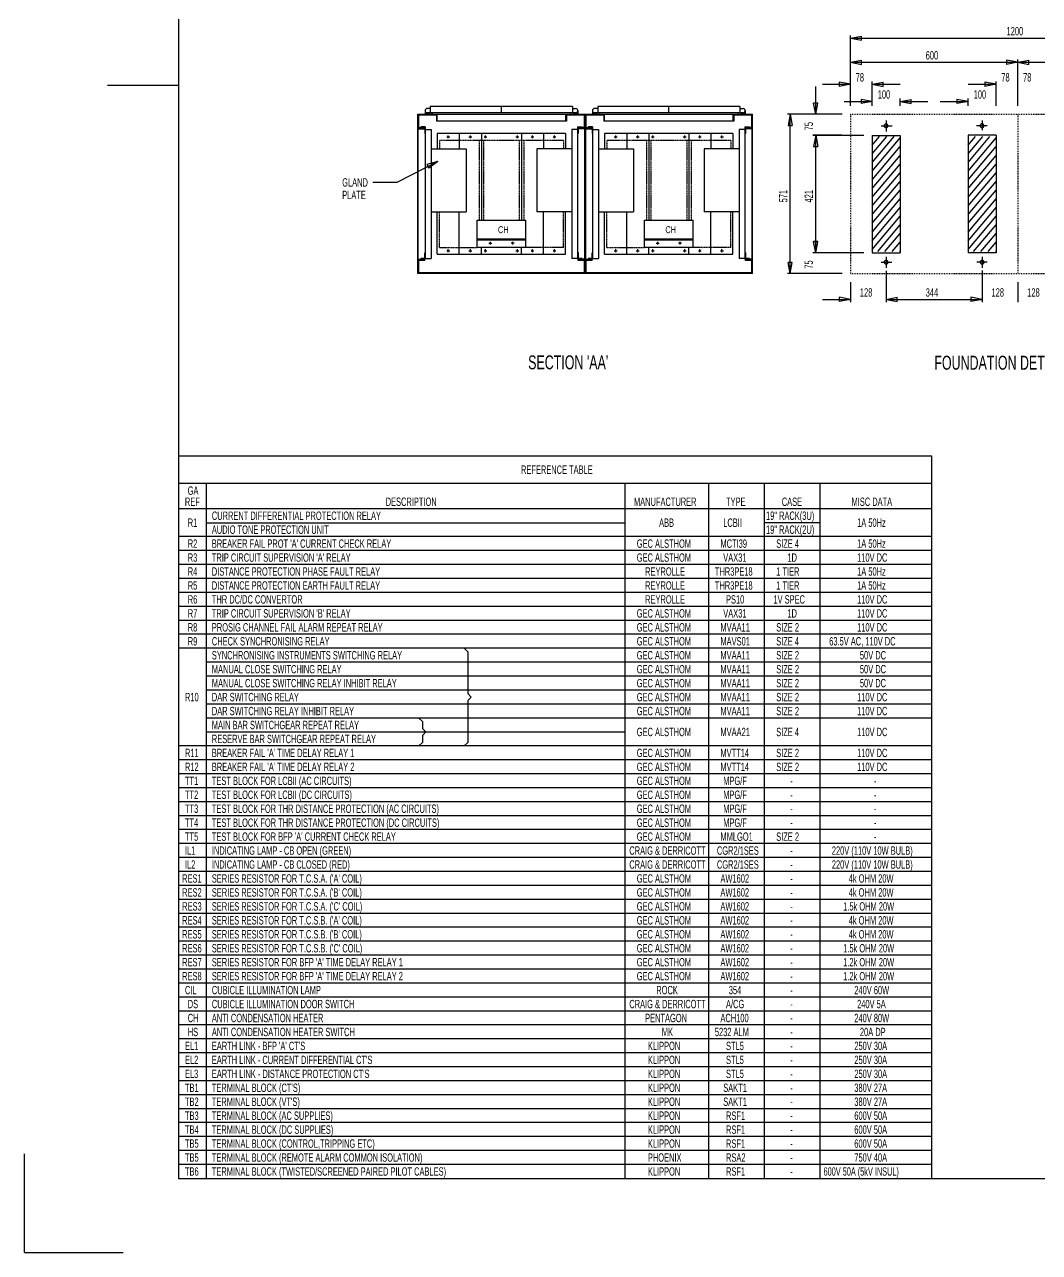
# Model space of a CAD drawing. Extents: x -5933 to 5929, y -4179 to 4187.
# Drawn here: x -5933 to -2294, y -4179 to 221 of the extents above; entities that cross this region are included whole.
import ezdxf

# ---------------------------------------------------------------- set-up
doc = ezdxf.new("R2010")
doc.units = 0
for name, pattern in [('EXAMPLE1', [2, 1, -1]), ('SHORTDASH', [6, 3, -3]), ('SINGLECENTRE', [18, 12.6, -1.8, 1.8, -1.8]), ('SOLID', [0])]:
    doc.linetypes.add(name, pattern=pattern)
doc.layers.add('1', color=7, linetype='SOLID')
doc.layers.add('2', color=7, linetype='SOLID')

# ---------------------------------------------------------------- blocks, each defined once
blk = doc.blocks.new('*X1740')
at = {"layer": '2', "color": 7, "linetype": 'SOLID'}
for points in [[(-2894.020996, -211.613586), (-2867.912842, -180.499084)], [(-2894.020996, -242.728088), (-2841.804688, -180.499084)], [(-2894.020996, -273.842468), (-2815.696533, -180.499084)], [(-2894.020996, -304.95697), (-2794.020996, -185.781677)], [(-2894.020996, -336.071472), (-2794.020996, -216.896057)], [(-2894.020996, -367.185974), (-2794.020996, -248.010559)], [(-2894.020996, -398.300476), (-2794.020996, -279.125061)], [(-2894.020996, -429.414856), (-2794.020996, -310.239563)], [(-2894.020996, -460.529358), (-2794.020996, -341.354065)], [(-2894.020996, -491.64386), (-2794.020996, -372.468445)], [(-2894.020996, -522.758362), (-2794.020996, -403.582947)], [(-2894.020996, -553.872864), (-2794.020996, -434.697449)], [(-2894.020996, -584.987366), (-2794.020996, -465.811951)], [(-2874.21582, -592.499084), (-2794.020996, -496.926453)], [(-2848.10791, -592.499084), (-2794.020996, -528.040833)], [(-2821.999756, -592.499084), (-2794.020996, -559.155334)], [(-2795.891602, -592.499084), (-2794.020996, -590.269836)]]:
    blk.add_lwpolyline(points, dxfattribs=at)
blk = doc.blocks.new('*X1741')
at = {"layer": '2', "color": 7, "linetype": 'SOLID'}
for points in [[(-2550.020996, -211.613586), (-2523.912842, -180.499084)], [(-2550.020996, -242.728088), (-2497.804688, -180.499084)], [(-2550.020996, -273.842468), (-2471.696533, -180.499084)], [(-2550.020996, -304.95697), (-2450.020996, -185.781677)], [(-2550.020996, -336.071472), (-2450.020996, -216.896057)], [(-2550.020996, -367.185974), (-2450.020996, -248.010559)], [(-2550.020996, -398.300476), (-2450.020996, -279.125061)], [(-2550.020996, -429.414856), (-2450.020996, -310.239563)], [(-2550.020996, -460.529358), (-2450.020996, -341.354065)], [(-2550.020996, -491.64386), (-2450.020996, -372.468445)], [(-2550.020996, -522.758362), (-2450.020996, -403.582947)], [(-2550.020996, -553.872864), (-2450.020996, -434.697449)], [(-2550.020996, -584.987366), (-2450.020996, -465.811951)], [(-2530.216064, -592.499084), (-2450.020996, -496.926453)], [(-2504.10791, -592.499084), (-2450.020996, -528.040833)], [(-2477.999756, -592.499084), (-2450.020996, -559.155334)], [(-2451.891602, -592.499084), (-2450.020996, -590.269836)]]:
    blk.add_lwpolyline(points, dxfattribs=at)

msp = doc.modelspace()

# ---------------------------------------------------------------- linework, layer by layer
at = {"layer": '1', "color": 7, "linetype": 'SOLID'}
for points in [[(-5381.261719, 3918.064209), (-5381.261719, -3914.350342)], [(-5381.261719, 1.85704), (-5635.78125, 1.85704)], [(-5381.261719, -3914.350342), (5660.484375, -3914.350342)]]:
    msp.add_lwpolyline(points, dxfattribs=at)
at = {"layer": '2', "color": 7, "linetype": 'SOLID'}
for points in [[(-2972.020996, -70.999084), (-2972.020996, 181.950104)], [(-2972.020996, 171.950104), (-2932.020996, 179.450104)], [(-2932.020996, 164.450104), (-2932.020996, 179.450104)], [(-2972.020996, 171.950104), (-2932.020996, 164.450104)], [(-2972.020996, 171.950104), (-2372.020996, 171.950104)], [(-2372.020996, 171.950104), (-1772.020996, 171.950104)], [(-2972.020996, -70.999084), (-2972.020996, 95.394958)], [(-2972.020996, 85.394958), (-2932.020996, 92.894958)], [(-2932.020996, 77.894958), (-2932.020996, 92.894958)], [(-2412.020996, 92.894958), (-2412.020996, 77.894958)], [(-2372.020996, 85.394958), (-2412.020996, 92.894958)], [(-2372.020996, -70.999084), (-2372.020996, 95.394958)], [(-2372.020996, -70.999084), (-2372.020996, 95.394958)], [(-2372.020996, 85.394958), (-2332.020996, 92.894958)], [(-2332.020996, 77.894958), (-2332.020996, 92.894958)], [(-2972.020996, 85.394958), (-2932.020996, 77.894958)], [(-2972.020996, 85.394958), (-2672.020996, 85.394958)], [(-2672.020996, 85.394958), (-2372.020996, 85.394958)], [(-2372.020996, 85.394958), (-2412.020996, 77.894958)], [(-2372.020996, 85.394958), (-2332.020996, 77.894958)], [(-2372.020996, 85.394958), (-2072.020996, 85.394958)], [(-3072.020996, 6.580658), (-2972.020996, 6.580658)], [(-3012.020996, 14.080658), (-3012.020996, -0.919342)], [(-2972.020996, 6.580658), (-3012.020996, 14.080658)], [(-2972.020996, 6.580658), (-3012.020996, -0.919342)], [(-2894.020996, -70.999084), (-2894.020996, 16.580658)], [(-2894.020996, 6.580658), (-2854.020996, 14.080658)], [(-2894.020996, 6.580658), (-2854.020996, -0.919342)], [(-2894.020996, 6.580658), (-2794.020996, 6.580658)], [(-2854.020996, -0.919342), (-2854.020996, 14.080658)], [(-2550.020996, 6.580658), (-2450.020996, 6.580658)], [(-2490.020996, 14.080658), (-2490.020996, -0.919342)], [(-2450.020996, 6.580658), (-2490.020996, 14.080658)], [(-2450.020996, 6.580658), (-2490.020996, -0.919342)], [(-2450.020996, -70.999084), (-2450.020996, 16.580658)], [(-2372.020996, -70.999084), (-2372.020996, 16.580658)], [(-2372.020996, -70.999084), (-2372.020996, 16.580658)], [(-3096.515869, -100.999092), (-3096.515869, -0.999092)], [(-4497.023438, -87.709618), (-4497.023438, -100.709618)], [(-4478.023438, -79.709618), (-4489.023438, -79.709618)], [(-3968.023193, -72.709595), (-4478.023438, -72.709595)], [(-4478.023438, -72.709595), (-4478.023438, -95.709595)], [(-4223.023438, -95.709595), (-4223.023438, -72.709595)], [(-3968.023193, -72.709595), (-3968.023193, -95.709595)], [(-3968.023193, -79.709595), (-3957.023193, -79.709595)], [(-3949.023193, -87.709595), (-3949.023193, -100.709595)], [(-3897.022949, -87.709618), (-3897.022949, -100.709618)], [(-3878.022949, -79.709618), (-3889.022949, -79.709618)], [(-3368.022949, -72.709595), (-3878.023193, -72.709595)], [(-3878.023193, -72.709595), (-3878.023193, -95.709595)], [(-3623.022949, -95.709595), (-3623.022949, -72.709595)], [(-3368.022949, -72.709595), (-3368.022949, -95.709595)], [(-3368.022949, -79.709595), (-3357.022949, -79.709595)], [(-3349.022949, -87.709595), (-3349.022949, -100.709595)], [(-3089.015869, -60.999092), (-3104.015869, -60.999092)], [(-3096.515869, -100.999092), (-3104.015869, -60.999092)], [(-3096.515869, -100.999092), (-3089.015869, -60.999092)], [(-2994.020996, -54.811401), (-2894.020996, -54.811401)], [(-2934.020996, -47.311401), (-2934.020996, -62.311401)], [(-2894.020996, -54.811401), (-2934.020996, -47.311401)], [(-2894.020996, -54.811401), (-2934.020996, -62.311401)], [(-2794.020996, -70.999084), (-2794.020996, -44.811401)], [(-2794.020996, -54.811401), (-2754.020996, -47.311401)], [(-2794.020996, -54.811401), (-2754.020996, -62.311401)], [(-2794.020996, -54.811401), (-2694.020996, -54.811401)], [(-2754.020996, -62.311401), (-2754.020996, -47.311401)], [(-2650.020996, -54.811401), (-2550.020996, -54.811401)], [(-2590.020996, -47.311401), (-2590.020996, -62.311401)], [(-2550.020996, -54.811401), (-2590.020996, -47.311401)], [(-2550.020996, -54.811401), (-2590.020996, -62.311401)], [(-2550.020996, -70.999084), (-2550.020996, -44.811401)], [(-2450.020996, -70.999084), (-2450.020996, -44.811401)], [(-4523.023438, -671.709595), (-4523.023438, -100.709595)], [(-4523.023438, -100.709595), (-3923.023193, -100.709595)], [(-4456.023438, -103.709595), (-4520.023438, -103.709595)], [(-4520.023438, -103.709595), (-4520.023438, -147.709595)], [(-4497.023438, -98.709618), (-4481.023438, -98.709618)], [(-3957.023193, -95.709595), (-4489.023438, -95.709595)], [(-4481.023438, -95.709618), (-4481.023438, -100.709618)], [(-4472.023438, -95.709595), (-4472.023438, -100.709595)], [(-4456.023438, -103.709595), (-4456.023438, -125.709595)], [(-3990.023193, -125.709595), (-4456.023438, -125.709595)], [(-4453.023438, -125.709595), (-4453.023438, -100.709595)], [(-3993.023193, -100.709595), (-3993.023193, -125.709595)], [(-3926.023193, -103.709595), (-3990.023193, -103.709595)], [(-3990.023193, -103.709595), (-3990.023193, -125.709595)], [(-3974.023193, -100.709595), (-3974.023193, -95.709595)], [(-3965.023193, -95.709595), (-3965.023193, -100.709595)], [(-3949.023193, -98.709595), (-3965.023193, -98.709595)], [(-3926.023193, -103.709595), (-3926.023193, -147.709595)], [(-3923.023193, -671.709595), (-3923.023193, -100.709595)], [(-3923.023193, -100.709595), (-3323.022949, -100.709595)], [(-3856.023193, -103.709595), (-3920.023193, -103.709595)], [(-3920.023193, -103.709595), (-3920.023193, -147.709595)], [(-3897.022949, -98.709618), (-3881.022949, -98.709618)], [(-3357.022949, -95.709595), (-3889.022949, -95.709595)], [(-3881.022949, -95.709618), (-3881.022949, -100.709618)], [(-3872.023193, -95.709595), (-3872.023193, -100.709595)], [(-3856.023193, -103.709595), (-3856.023193, -125.709595)], [(-3390.022949, -125.709595), (-3856.023193, -125.709595)], [(-3853.023193, -125.709595), (-3853.023193, -100.709595)], [(-3393.022949, -100.709595), (-3393.022949, -125.709595)], [(-3326.022949, -103.709595), (-3390.022949, -103.709595)], [(-3390.022949, -103.709595), (-3390.022949, -125.709595)], [(-3374.022949, -100.709595), (-3374.022949, -95.709595)], [(-3365.022949, -95.709595), (-3365.022949, -100.709595)], [(-3349.022949, -98.709595), (-3365.022949, -98.709595)], [(-3326.022949, -103.709595), (-3326.022949, -147.709595)], [(-3323.022949, -671.709595), (-3323.022949, -100.709595)], [(-3002.020996, -100.999084), (-3198.112061, -100.999084)], [(-3188.112061, -100.999084), (-3195.612061, -140.999084)], [(-3188.112061, -100.999084), (-3180.612061, -140.999084)], [(-3188.112061, -386.499084), (-3188.112061, -100.999084)], [(-3002.020996, -100.999084), (-3106.515869, -100.999092)], [(-2844.020996, -122.977966), (-2844.020996, -162.670227)], [(-2500.020996, -122.977966), (-2499.677246, -157.900879)], [(-4498.023438, -150.709595), (-4523.023438, -150.709595)], [(-4521.023438, -619.709595), (-4521.023438, -152.709595)], [(-4521.023438, -152.709595), (-4498.023438, -152.709595)], [(-4520.023438, -147.709595), (-4498.023438, -147.709595)], [(-4496.023438, -145.709595), (-4512.023438, -145.709595)], [(-4512.023438, -145.709595), (-4512.023438, -147.709595)], [(-4498.023438, -147.709595), (-4498.023438, -169.709595)], [(-4498.023438, -169.709595), (-4496.023438, -169.709595)], [(-4496.023438, -145.709595), (-4496.023438, -619.709595)], [(-4496.023438, -154.978516), (-4475.023438, -154.978516)], [(-4475.023438, -154.978516), (-4475.023438, -617.709595)], [(-4453.023438, -169.709595), (-4453.023438, -224.978516)], [(-3993.023193, -169.709595), (-4453.023438, -169.709595)], [(-4374.023438, -169.709595), (-4374.023438, -224.978516)], [(-4295.023438, -169.709595), (-4295.023438, -480.709595)], [(-4151.023438, -169.709595), (-4151.023438, -480.709595)], [(-4072.023193, -169.709595), (-4072.023193, -224.978516)], [(-3993.023193, -169.709595), (-3993.023193, -224.978516)], [(-3971.023193, -154.978516), (-3971.023193, -617.709595)], [(-3950.023193, -154.978516), (-3971.023193, -154.978516)], [(-3950.023193, -145.709595), (-3950.023193, -619.709595)], [(-3950.023193, -145.709595), (-3934.023193, -145.709595)], [(-3948.023193, -169.709595), (-3950.023193, -169.709595)], [(-3948.023193, -147.709595), (-3948.023193, -169.709595)], [(-3926.023193, -147.709595), (-3948.023193, -147.709595)], [(-3948.023193, -150.709595), (-3923.023193, -150.709595)], [(-3925.023193, -152.709595), (-3948.023193, -152.709595)], [(-3934.023193, -145.709595), (-3934.023193, -147.709595)], [(-3925.023193, -152.709595), (-3925.023193, -619.709595)], [(-3898.023193, -150.709595), (-3923.023193, -150.709595)], [(-3921.023193, -619.709595), (-3921.023193, -152.709595)], [(-3921.023193, -152.709595), (-3898.023193, -152.709595)], [(-3920.023193, -147.709595), (-3898.023193, -147.709595)], [(-3896.023193, -145.709595), (-3912.023193, -145.709595)], [(-3912.023193, -145.709595), (-3912.023193, -147.709595)], [(-3898.023193, -147.709595), (-3898.023193, -169.709595)], [(-3898.023193, -169.709595), (-3896.023193, -169.709595)], [(-3896.023193, -145.709595), (-3896.023193, -619.709595)], [(-3896.023193, -154.978516), (-3875.023193, -154.978516)], [(-3875.023193, -154.978516), (-3875.023193, -617.709595)], [(-3853.023193, -169.709595), (-3853.023193, -224.978516)], [(-3393.022949, -169.709595), (-3853.023193, -169.709595)], [(-3774.022949, -169.709595), (-3774.022949, -224.978516)], [(-3695.022949, -169.709595), (-3695.022949, -480.709595)], [(-3551.022949, -169.709595), (-3551.022949, -480.709595)], [(-3472.022949, -169.709595), (-3472.022949, -224.978516)], [(-3393.022949, -169.709595), (-3393.022949, -224.978516)], [(-3371.022949, -154.978516), (-3371.022949, -617.709595)], [(-3350.022949, -154.978516), (-3371.022949, -154.978516)], [(-3350.022949, -145.709595), (-3350.022949, -619.709595)], [(-3350.022949, -145.709595), (-3334.022949, -145.709595)], [(-3348.022949, -169.709595), (-3350.022949, -169.709595)], [(-3348.022949, -147.709595), (-3348.022949, -169.709595)], [(-3326.022949, -147.709595), (-3348.022949, -147.709595)], [(-3348.022949, -150.709595), (-3323.022949, -150.709595)], [(-3325.022949, -152.709595), (-3348.022949, -152.709595)], [(-3334.022949, -145.709595), (-3334.022949, -147.709595)], [(-3325.022949, -152.709595), (-3325.022949, -619.709595)], [(-3195.612061, -140.999084), (-3180.612061, -140.999084)], [(-3002.529785, -175.729736), (-3106.515869, -175.729736)], [(-3096.515869, -175.729736), (-3104.015869, -215.729736)], [(-3096.515869, -175.729736), (-3089.015869, -215.729736)], [(-3096.515869, -275.729736), (-3096.515869, -175.729736)], [(-2862.289551, -141.999084), (-2822.188232, -141.999084)], [(-2549.677246, -175.729736), (-2549.637939, -596.766602)], [(-2449.677246, -175.729736), (-2549.677246, -175.729736)], [(-2481.327393, -141.999084), (-2519.757812, -141.999084)], [(-2449.677246, -175.729736), (-2449.637939, -596.766602)], [(-4418.523438, -181.709595), (-4408.523438, -181.709595)], [(-4413.523438, -186.709595), (-4413.523438, -176.709595)], [(-4339.523438, -181.709595), (-4329.523438, -181.709595)], [(-4334.523438, -186.709595), (-4334.523438, -176.709595)], [(-4285.023438, -181.709595), (-4275.023438, -181.709595)], [(-4280.023438, -186.709595), (-4280.023438, -176.709595)], [(-4171.023438, -181.709595), (-4161.023438, -181.709595)], [(-4166.023438, -186.709595), (-4166.023438, -176.709595)], [(-4116.523438, -181.709595), (-4106.523438, -181.709595)], [(-4111.523438, -186.709595), (-4111.523438, -176.709595)], [(-4037.523193, -181.709595), (-4027.523193, -181.709595)], [(-4032.523193, -186.709595), (-4032.523193, -176.709595)], [(-3818.523193, -181.709595), (-3808.523193, -181.709595)], [(-3813.523193, -186.709595), (-3813.523193, -176.709595)], [(-3739.522949, -181.709595), (-3729.522949, -181.709595)], [(-3734.522949, -186.709595), (-3734.522949, -176.709595)], [(-3685.022949, -181.709595), (-3675.022949, -181.709595)], [(-3680.022949, -186.709595), (-3680.022949, -176.709595)], [(-3571.022949, -181.709595), (-3561.022949, -181.709595)], [(-3566.022949, -186.709595), (-3566.022949, -176.709595)], [(-3516.522949, -181.709595), (-3506.522949, -181.709595)], [(-3511.522949, -186.709595), (-3511.522949, -176.709595)], [(-3437.522949, -181.709595), (-3427.522949, -181.709595)], [(-3432.522949, -186.709595), (-3432.522949, -176.709595)], [(-2924.020996, -176.499084), (-3106.514893, -176.4991)], [(-3104.015869, -215.729736), (-3089.015869, -215.729736)], [(-3096.514893, -176.4991), (-3104.014893, -216.4991)], [(-3104.014893, -216.4991), (-3089.014893, -216.4991)], [(-3096.514893, -176.4991), (-3089.014893, -216.4991)], [(-3096.514893, -386.999084), (-3096.514893, -176.4991)], [(-2894.020996, -176.499084), (-2894.020996, -597.499084)], [(-2894.020996, -176.499084), (-2794.020996, -176.499084)], [(-2794.020996, -176.499084), (-2794.020996, -597.499084)], [(-4475.023438, -224.978516), (-4350.023438, -224.978516)], [(-4350.023438, -224.978516), (-4350.023438, -449.978516)], [(-4096.023438, -224.978516), (-4096.023438, -449.978516)], [(-3971.023438, -224.978516), (-4096.023438, -224.978516)], [(-3875.023193, -224.978516), (-3750.023193, -224.978516)], [(-3750.023193, -224.978516), (-3750.023193, -449.978516)], [(-3371.023193, -224.978516), (-3496.023193, -224.978516)], [(-3496.023193, -224.978516), (-3496.023193, -449.978516)], [(-4450.975586, -269.475525), (-4597.869141, -345.020813)], [(-4450.975586, -269.475525), (-4489.977206, -281.099794)], [(-4489.977206, -281.099794), (-4483.116983, -294.439109)], [(-4450.975586, -269.475525), (-4483.116983, -294.439109)], [(-4597.869141, -345.020813), (-4683.906738, -345.020782)], [(-3188.112061, -671.999084), (-3188.112061, -386.499084)], [(-3096.514893, -597.499084), (-3096.514893, -386.999084)], [(-4475.023438, -449.978516), (-4350.023438, -449.978516)], [(-4453.023438, -602.709595), (-4453.023438, -449.978516)], [(-4374.023438, -602.709595), (-4374.023438, -449.978516)], [(-4310.023438, -577.709595), (-4310.023438, -480.709595)], [(-4310.023438, -480.709595), (-4136.023438, -480.709595)], [(-4136.023438, -577.709595), (-4136.023438, -480.709595)], [(-3971.023438, -449.978516), (-4096.023438, -449.978516)], [(-4072.023193, -602.709595), (-4072.023193, -449.978516)], [(-3993.023193, -602.709595), (-3993.023193, -449.978516)], [(-3875.023193, -449.978516), (-3750.023193, -449.978516)], [(-3853.023193, -602.709595), (-3853.023193, -449.978516)], [(-3774.022949, -602.709595), (-3774.022949, -449.978516)], [(-3710.022949, -577.709595), (-3710.022949, -480.709595)], [(-3710.022949, -480.709595), (-3536.022949, -480.709595)], [(-3536.022949, -577.709595), (-3536.022949, -480.709595)], [(-3371.023193, -449.978516), (-3496.023193, -449.978516)], [(-3472.022949, -602.709595), (-3472.022949, -449.978516)], [(-3393.022949, -602.709595), (-3393.022949, -449.978516)], [(-3096.514893, -596.766663), (-3096.514893, -496.766663)], [(-4310.023438, -547.709595), (-4136.023438, -547.709595)], [(-4310.023438, -550.709595), (-4136.023438, -550.709595)], [(-4268.023438, -562.709595), (-4258.023438, -562.709595)], [(-4263.023438, -557.709595), (-4263.023438, -567.709595)], [(-4178.023438, -562.709595), (-4188.023438, -562.709595)], [(-4183.023438, -557.709595), (-4183.023438, -567.709595)], [(-3710.022949, -547.709595), (-3536.022949, -547.709595)], [(-3710.022949, -550.709595), (-3536.022949, -550.709595)], [(-3668.022949, -562.709595), (-3658.022949, -562.709595)], [(-3663.022949, -557.709595), (-3663.022949, -567.709595)], [(-3578.022949, -562.709595), (-3588.022949, -562.709595)], [(-3583.022949, -557.709595), (-3583.022949, -567.709595)], [(-3089.014893, -556.766663), (-3104.014893, -556.766663)], [(-3096.514893, -596.766663), (-3104.014893, -556.766663)], [(-3089.014893, -557.499084), (-3104.014893, -557.499084)], [(-3096.514893, -597.499084), (-3104.014893, -557.499084)], [(-3096.514893, -596.766663), (-3089.014893, -556.766663)], [(-3096.514893, -597.499084), (-3089.014893, -557.499084)], [(-4498.023438, -597.709595), (-4496.023438, -597.709595)], [(-4498.023438, -617.709595), (-4498.023438, -597.709595)], [(-4453.023438, -602.709595), (-3993.023193, -602.709595)], [(-4418.523438, -589.709595), (-4408.523438, -589.709595)], [(-4413.523438, -594.709595), (-4413.523438, -584.709595)], [(-4339.523438, -589.709595), (-4329.523438, -589.709595)], [(-4334.523438, -594.709595), (-4334.523438, -584.709595)], [(-4136.023438, -577.709595), (-4310.023438, -577.709595)], [(-4295.023438, -602.709595), (-4295.023438, -577.709595)], [(-4285.023438, -589.709595), (-4275.023438, -589.709595)], [(-4280.023438, -594.709595), (-4280.023438, -584.709595)], [(-4171.023438, -589.709595), (-4161.023438, -589.709595)], [(-4166.023438, -594.709595), (-4166.023438, -584.709595)], [(-4151.023438, -602.709595), (-4151.023438, -577.709595)], [(-4116.523438, -589.709595), (-4106.523438, -589.709595)], [(-4111.523438, -594.709595), (-4111.523438, -584.709595)], [(-4037.523193, -589.709595), (-4027.523193, -589.709595)], [(-4032.523193, -594.709595), (-4032.523193, -584.709595)], [(-3950.023193, -595.709595), (-3948.023193, -595.709595)], [(-3948.023193, -595.709595), (-3948.023193, -617.709595)], [(-3898.023193, -597.709595), (-3896.023193, -597.709595)], [(-3898.023193, -617.709595), (-3898.023193, -597.709595)], [(-3853.023193, -602.709595), (-3393.022949, -602.709595)], [(-3818.523193, -589.709595), (-3808.523193, -589.709595)], [(-3813.523193, -594.709595), (-3813.523193, -584.709595)], [(-3739.522949, -589.709595), (-3729.522949, -589.709595)], [(-3734.522949, -594.709595), (-3734.522949, -584.709595)], [(-3536.022949, -577.709595), (-3710.022949, -577.709595)], [(-3695.022949, -602.709595), (-3695.022949, -577.709595)], [(-3685.022949, -589.709595), (-3675.022949, -589.709595)], [(-3680.022949, -594.709595), (-3680.022949, -584.709595)], [(-3571.022949, -589.709595), (-3561.022949, -589.709595)], [(-3566.022949, -594.709595), (-3566.022949, -584.709595)], [(-3551.022949, -602.709595), (-3551.022949, -577.709595)], [(-3516.522949, -589.709595), (-3506.522949, -589.709595)], [(-3511.522949, -594.709595), (-3511.522949, -584.709595)], [(-3437.522949, -589.709595), (-3427.522949, -589.709595)], [(-3432.522949, -594.709595), (-3432.522949, -584.709595)], [(-3350.022949, -595.709595), (-3348.022949, -595.709595)], [(-3348.022949, -595.709595), (-3348.022949, -617.709595)], [(-3002.529785, -596.766602), (-3106.514893, -596.766663)], [(-2924.020996, -597.499084), (-3106.514893, -597.499084)], [(-2894.020996, -597.499084), (-2794.020996, -597.499084)], [(-2844.020996, -611.977966), (-2844.020996, -651.670227)], [(-2449.637939, -596.766602), (-2549.637939, -596.766602)], [(-2500.020996, -611.977966), (-2500.020996, -651.670227)], [(-4523.023438, -621.709595), (-4498.023438, -621.709595)], [(-4521.023438, -619.709595), (-4496.023438, -619.709595)], [(-4498.023438, -624.709595), (-4520.023438, -624.709595)], [(-4520.023438, -624.709595), (-4520.023438, -668.709595)], [(-4498.023438, -617.709595), (-4512.023438, -617.709595)], [(-4512.023438, -617.709595), (-4512.023438, -619.709595)], [(-4498.023438, -624.709595), (-4498.023438, -619.709595)], [(-4496.023438, -617.709595), (-4475.023438, -617.709595)], [(-3950.023193, -617.709595), (-3971.023193, -617.709595)], [(-3925.023193, -619.709595), (-3950.023193, -619.709595)], [(-3934.023193, -617.709595), (-3948.023193, -617.709595)], [(-3948.023193, -624.709595), (-3948.023193, -619.709595)], [(-3923.023193, -621.709595), (-3948.023193, -621.709595)], [(-3926.023193, -624.709595), (-3948.023193, -624.709595)], [(-3934.023193, -617.709595), (-3934.023193, -619.709595)], [(-3926.023193, -624.709595), (-3926.023193, -668.709595)], [(-3923.023193, -621.709595), (-3898.023193, -621.709595)], [(-3921.023193, -619.709595), (-3896.023193, -619.709595)], [(-3898.023193, -624.709595), (-3920.023193, -624.709595)], [(-3920.023193, -624.709595), (-3920.023193, -668.709595)], [(-3898.023193, -617.709595), (-3912.023193, -617.709595)], [(-3912.023193, -617.709595), (-3912.023193, -619.709595)], [(-3898.023193, -624.709595), (-3898.023193, -619.709595)], [(-3896.023193, -617.709595), (-3875.023193, -617.709595)], [(-3350.022949, -617.709595), (-3371.022949, -617.709595)], [(-3325.022949, -619.709595), (-3350.022949, -619.709595)], [(-3334.022949, -617.709595), (-3348.022949, -617.709595)], [(-3348.022949, -624.709595), (-3348.022949, -619.709595)], [(-3323.022949, -621.709595), (-3348.022949, -621.709595)], [(-3326.022949, -624.709595), (-3348.022949, -624.709595)], [(-3334.022949, -617.709595), (-3334.022949, -619.709595)], [(-3326.022949, -624.709595), (-3326.022949, -668.709595)], [(-3180.612061, -631.999084), (-3195.612061, -631.999084)], [(-3188.112061, -671.999084), (-3195.612061, -631.999084)], [(-3188.112061, -671.999084), (-3180.612061, -631.999084)], [(-2862.258545, -630.999084), (-2823.389893, -630.999084)], [(-2481.477295, -630.999084), (-2518.369629, -630.999084)], [(-3923.023193, -671.709595), (-4523.023438, -671.709595)], [(-3926.023193, -668.709595), (-4520.023438, -668.709595)], [(-3323.022949, -671.709595), (-3923.023193, -671.709595)], [(-3326.022949, -668.709595), (-3920.023193, -668.709595)], [(-3002.020996, -671.999084), (-3198.112061, -671.999084)], [(-3002.020996, -671.999084), (-3106.514893, -671.999146)], [(-2972.020996, -701.999084), (-2972.020996, -774.269958)], [(-2844.020996, -661.824036), (-2844.020996, -774.269958)], [(-2499.92334, -660.999084), (-2499.92334, -774.269958)], [(-2372.020996, -701.999084), (-2372.020752, -774.269653)], [(-3072.020996, -764.269958), (-2972.020996, -764.269958)], [(-3012.020996, -756.769958), (-3012.020996, -771.769958)], [(-2972.020996, -764.269958), (-3012.020996, -756.769958)], [(-2972.020996, -764.269958), (-3012.020996, -771.769958)], [(-2844.020996, -764.269958), (-2804.020996, -756.769958)], [(-2844.020996, -764.269958), (-2804.020996, -771.769958)], [(-2844.020996, -764.269958), (-2671.972168, -764.269958)], [(-2804.020996, -771.769958), (-2804.020996, -756.769958)], [(-2671.972168, -764.269958), (-2499.92334, -764.269958)], [(-2539.92334, -756.769958), (-2539.92334, -771.769958)], [(-2499.92334, -764.269958), (-2539.92334, -756.769958)], [(-2499.92334, -764.269958), (-2539.92334, -771.769958)], [(-5381.261719, -1074.350342), (-5381.261719, -3914.350342)], [(-5381.261719, -1324.350342), (-2681.261719, -1324.350342)], [(-2681.261719, -1324.350342), (-2681.261719, -3914.350342)], [(-2681.261719, -1424.350342), (-5381.261719, -1424.350342)], [(-5281.261719, -1424.350342), (-5281.261719, -3914.350342)], [(-3781.261719, -1424.350342), (-3781.261719, -3914.350342)], [(-3481.261719, -1424.350342), (-3481.261719, -3914.350342)], [(-3281.261719, -1424.350342), (-3281.261719, -3914.350342)], [(-3081.261719, -1424.350342), (-3081.261719, -3914.350342)], [(-2681.261719, -1514.350342), (-5381.261719, -1514.350342)], [(-5281.261719, -1564.350342), (-3781.261719, -1564.350342)], [(-3081.261719, -1564.350342), (-3281.261719, -1564.350342)], [(-2681.261719, -1614.350342), (-5381.261719, -1614.350342)], [(-2681.261719, -1664.350342), (-5381.261719, -1664.350342)], [(-2681.261719, -1714.350342), (-5381.261719, -1714.350342)], [(-2681.261719, -1764.350342), (-5381.261719, -1764.350342)], [(-2681.261719, -1814.350342), (-5381.261719, -1814.350342)], [(-2681.261719, -1864.350342), (-5381.261719, -1864.350342)], [(-2681.261719, -1914.350342), (-5381.261719, -1914.350342)], [(-2681.261719, -1914.350342), (-5381.261719, -1914.350342)], [(-2681.261719, -1964.350342), (-5381.261719, -1964.350342)], [(-2681.261719, -2014.350342), (-5381.261719, -2014.350342)], [(-4356.261719, -2014.350342), (-4343.761719, -2026.850342)], [(-2681.261719, -2064.350342), (-5281.261719, -2064.350342)], [(-4343.761719, -2026.850342), (-4343.761719, -2176.850342)], [(-2681.261719, -2114.350342), (-5281.261719, -2114.350342)], [(-2681.261719, -2164.350342), (-5281.261719, -2164.350342)], [(-4343.761719, -2176.850342), (-4331.261719, -2189.350342)], [(-4331.261719, -2189.350342), (-4343.761719, -2201.850342)], [(-2681.261719, -2214.350342), (-5281.261719, -2214.350342)], [(-4343.761719, -2201.850342), (-4343.761719, -2351.850342)], [(-2681.261719, -2264.350342), (-5281.261719, -2264.350342)], [(-4518.761719, -2264.350342), (-4506.261719, -2276.850342)], [(-4506.261719, -2276.850342), (-4506.261719, -2301.850342)], [(-5281.261719, -2314.350342), (-3781.261719, -2314.350342)], [(-4506.261719, -2301.850342), (-4493.761719, -2314.350342)], [(-4493.761719, -2314.350342), (-4506.261719, -2326.850342)], [(-4506.261719, -2326.850342), (-4506.261719, -2351.850342)], [(-2681.261719, -2364.350342), (-5381.261719, -2364.350342)], [(-4506.261719, -2351.850342), (-4518.761719, -2364.350342)], [(-4343.761719, -2351.850342), (-4356.261719, -2364.350342)], [(-2681.261719, -2414.350342), (-5381.261719, -2414.350342)], [(-2681.261719, -2464.350342), (-5381.261719, -2464.350342)], [(-2681.261719, -2514.350342), (-5381.261719, -2514.350342)], [(-2681.261719, -2564.350342), (-5381.261719, -2564.350342)], [(-2681.261719, -2614.350342), (-5381.261719, -2614.350342)], [(-2681.261719, -2664.350342), (-5381.261719, -2664.350342)], [(-2681.261719, -2714.350342), (-5381.261719, -2714.350342)], [(-2681.261719, -2714.350342), (-5381.261719, -2714.350342)], [(-2681.261719, -2764.350342), (-5381.261719, -2764.350342)], [(-2681.261719, -2814.350342), (-5381.261719, -2814.350342)], [(-2681.261719, -2864.350342), (-5381.261719, -2864.350342)], [(-2681.261719, -2914.350342), (-5381.261719, -2914.350342)], [(-2681.261719, -2964.350342), (-5381.261719, -2964.350342)], [(-2681.261719, -3014.350342), (-5381.261719, -3014.350342)], [(-2681.261719, -3064.350342), (-5381.261719, -3064.350342)], [(-2681.261719, -3114.350342), (-5381.261719, -3114.350342)], [(-2681.261719, -3164.350342), (-5381.261719, -3164.350342)], [(-2681.261719, -3214.350342), (-5381.261719, -3214.350342)], [(-2681.261719, -3264.350342), (-5381.261719, -3264.350342)], [(-2681.261719, -3264.350342), (-5381.261719, -3264.350342)], [(-2681.261719, -3314.350342), (-5381.261719, -3314.350342)], [(-2681.261719, -3314.350342), (-5381.261719, -3314.350342)], [(-2681.261719, -3364.350342), (-5381.261719, -3364.350342)], [(-2681.261719, -3414.350342), (-5381.261719, -3414.350342)], [(-2681.261719, -3464.350342), (-5381.261719, -3464.350342)], [(-2681.261719, -3514.350342), (-5381.261719, -3514.350342)], [(-2681.261719, -3564.350342), (-5381.261719, -3564.350342)], [(-2681.261719, -3614.350342), (-5381.261719, -3614.350342)], [(-2681.261719, -3664.350342), (-5381.261719, -3664.350342)], [(-2681.261719, -3714.350342), (-5381.261719, -3714.350342)], [(-2681.261719, -3764.350342), (-5381.261719, -3764.350342)], [(-5932.72168, -4179.475098), (-5932.72168, -3825.975342)], [(-2681.261719, -3814.350342), (-5381.261719, -3814.350342)], [(-2681.261719, -3864.350342), (-5381.261719, -3864.350342)], [(-5932.72168, -4179.475098), (-5579.221191, -4179.475098)]]:
    msp.add_lwpolyline(points, dxfattribs=at)
for points in [[(-4489.023438, -79.709618, 1), (-4489.023437, -95.709618, 1)], [(-3957.023193, -95.709595, 1), (-3957.023194, -79.709595, 1)], [(-3889.02295, -79.709618, 1), (-3889.022949, -95.709618, 1)], [(-3357.022949, -95.709595, 1), (-3357.02295, -79.709595, 1)], [(-2837.020996, -141.999084, 1), (-2851.020996, -141.999083, 1), (-2837.020996, -141.999084, 1)], [(-2493.020996, -141.999084, 1), (-2507.020996, -141.999083, 1), (-2493.020996, -141.999084, 1)], [(-2837.020996, -630.999084, 1), (-2851.020996, -630.999083, 1), (-2837.020996, -630.999084, 1)], [(-2493.020996, -630.999084, 1), (-2507.020996, -630.999083, 1), (-2493.020996, -630.999084, 1)]]:
    msp.add_lwpolyline(points, format="xyb", dxfattribs=at)
at = {"layer": '2', "color": 7, "linetype": 'SHORTDASH'}
for points in [[(-2972.020996, -100.999084), (-2372.020996, -100.999084)], [(-2972.020996, -100.999084), (-2972.020996, -671.999084)], [(-2372.020996, -100.999084), (-2372.020996, -671.999084)], [(-2372.020996, -100.999084), (-1772.020996, -100.999084)], [(-2972.020996, -671.999084), (-2372.020996, -671.999084)], [(-2372.020996, -671.999084), (-1772.020996, -671.999084)]]:
    msp.add_lwpolyline(points, dxfattribs=at)
at = {"layer": '2', "color": 7, "linetype": 'EXAMPLE1'}
for points in [[(-4001.023193, -194.709595), (-4445.023438, -194.709595)], [(-4445.023438, -194.709595), (-4445.023438, -224.978516)], [(-4303.023438, -194.709595), (-4303.023438, -480.709595)], [(-4287.023438, -194.709595), (-4287.023438, -480.709595)], [(-4159.023438, -194.709595), (-4159.023438, -480.709595)], [(-4143.023438, -194.709595), (-4143.023438, -480.709595)], [(-4001.023193, -194.709595), (-4001.023193, -224.978516)], [(-3401.022949, -194.709595), (-3845.023193, -194.709595)], [(-3845.023193, -194.709595), (-3845.023193, -224.978516)], [(-3703.022949, -194.709595), (-3703.022949, -480.709595)], [(-3687.022949, -194.709595), (-3687.022949, -480.709595)], [(-3559.022949, -194.709595), (-3559.022949, -480.709595)], [(-3543.022949, -194.709595), (-3543.022949, -480.709595)], [(-3401.022949, -194.709595), (-3401.022949, -224.978516)], [(-4445.023438, -577.709595), (-4445.023438, -449.978516)], [(-4001.023193, -577.709595), (-4001.023193, -449.978516)], [(-3845.023193, -577.709595), (-3845.023193, -449.978516)], [(-3401.022949, -577.709595), (-3401.022949, -449.978516)], [(-4303.023438, -568.709595), (-4303.023438, -568.709595)], [(-4287.023438, -568.709595), (-4287.023438, -568.709595)], [(-4159.023438, -568.709595), (-4159.023438, -568.709595)], [(-3703.022949, -568.709595), (-3703.022949, -568.709595)], [(-3687.022949, -568.709595), (-3687.022949, -568.709595)], [(-3559.022949, -568.709595), (-3559.022949, -568.709595)], [(-4445.023438, -577.709595), (-4308.523438, -577.709595)], [(-4001.023193, -577.709595), (-4137.523438, -577.709595)], [(-3845.023193, -577.709595), (-3710.022949, -577.709595)], [(-3401.022949, -577.709595), (-3536.022949, -577.709595)]]:
    msp.add_lwpolyline(points, dxfattribs=at)

# ---------------------------------------------------------------- block references
at = {"layer": '2'}
for name in ['*X1740', '*X1741']:
    msp.add_blockref(name, (0, 0), dxfattribs=at)

# ---------------------------------------------------------------- texts
at = {"layer": '2', "color": 7, "linetype": 'SOLID'}
for s, height, width, p in [('1200', 30, 0.666667, (-2412.020996, 181.950104)), ('600', 30, 0.666667, (-2702.020996, 95.394958)), ('78', 30, 0.666667, (-2953.020996, 16.580658)), ('78', 30, 0.666667, (-2431.020996, 16.580658)), ('78', 30, 0.666667, (-2353.020996, 16.580658)), ('100', 30, 0.666667, (-2874.020996, -44.811401)), ('100', 30, 0.666667, (-2530.020996, -44.811401)), ('GLAND', 30, 0.666667, (-4793.906738, -360.020813)), ('PLATE', 30, 0.666667, (-4793.906738, -405.020813)), ('CH', 25, 0.666667, (-4235.475805, -526.878052)), ('CH', 25, 0.666667, (-3635.475316, -526.878052)), ('128', 30, 0.666667, (-2938.020996, -754.269958)), ('344', 30, 0.666667, (-2701.972168, -754.269958)), ('128', 30, 0.666667, (-2465.972168, -754.269653)), ('128', 30, 0.666667, (-2338.020996, -754.269714)), ("SECTION 'AA'", 50, 0.666667, (-4127.306758, -1014.796265)), ('REFERENCE TABLE', 30, 0.666667, (-4152.928385, -1389.350342)), ('GA', 30, 0.666667, (-5347.928385, -1464.350342)), ('REF', 30, 0.666667, (-5357.928385, -1504.350342)), ('DESCRIPTION', 30, 0.666667, (-4637.928385, -1504.350342)), ('MANUFACTURER', 30, 0.666667, (-3747.928385, -1504.350342)), ('TYPE', 30, 0.666667, (-3417.928385, -1504.350342)), ('CASE', 30, 0.666667, (-3217.928385, -1504.350342)), ('MISC DATA', 30, 0.666667, (-2967.928385, -1504.350342)), ('CURRENT DIFFERENTIAL PROTECTION RELAY', 30, 0.666667, (-5261.261719, -1554.350342)), ('19" RACK(3U)', 30, 0.533333, (-3274.595053, -1554.350342)), ('R1', 30, 0.666667, (-5347.606608, -1579.350342)), ('AUDIO TONE PROTECTION UNIT', 30, 0.666667, (-5261.261719, -1604.350342)), ('ABB', 30, 0.666667, (-3657.928385, -1579.350342)), ('LCBII', 30, 0.666667, (-3427.928385, -1579.350342)), ('19" RACK(2U)', 30, 0.533333, (-3274.595053, -1604.350342)), ('1A 50Hz', 30, 0.666667, (-2947.928385, -1579.350342)), ('R2', 30, 0.666667, (-5347.606608, -1654.350342)), ("BREAKER FAIL PROT 'A' CURRENT CHECK RELAY", 30, 0.666667, (-5261.261719, -1654.350342)), ('GEC ALSTHOM', 30, 0.666667, (-3737.928385, -1654.350342)), ('MCTI39', 30, 0.666667, (-3437.928385, -1654.350342)), ('SIZE 4', 30, 0.666667, (-3237.928385, -1654.350342)), ('1A 50Hz', 30, 0.666667, (-2947.928385, -1654.350342)), ('R3', 30, 0.666667, (-5347.606608, -1704.350342)), ("TRIP CIRCUIT SUPERVISION 'A' RELAY", 30, 0.666667, (-5261.261719, -1704.350342)), ('GEC ALSTHOM', 30, 0.666667, (-3737.928385, -1704.350342)), ('VAX31', 30, 0.666667, (-3427.928385, -1704.350342)), ('1D', 30, 0.666667, (-3197.928385, -1704.350342)), ('110V DC', 30, 0.666667, (-2947.928385, -1704.350342)), ('R4', 30, 0.666667, (-5347.606608, -1754.350342)), ('DISTANCE PROTECTION PHASE FAULT RELAY', 30, 0.666667, (-5261.261719, -1754.350342)), ('REYROLLE', 30, 0.666667, (-3707.928385, -1754.350342)), ('THR3PE18', 30, 0.666667, (-3457.928385, -1754.350342)), ('1 TIER', 30, 0.666667, (-3237.928385, -1754.350342)), ('1A 50Hz', 30, 0.666667, (-2947.928385, -1754.350342)), ('R5', 30, 0.666667, (-5347.606608, -1804.350342)), ('DISTANCE PROTECTION EARTH FAULT RELAY', 30, 0.666667, (-5261.261719, -1804.350342)), ('REYROLLE', 30, 0.666667, (-3707.928385, -1804.350342)), ('THR3PE18', 30, 0.666667, (-3457.928385, -1804.350342)), ('1 TIER', 30, 0.666667, (-3237.928385, -1804.350342)), ('1A 50Hz', 30, 0.666667, (-2947.928385, -1804.350342)), ('R6', 30, 0.666667, (-5347.606608, -1854.350342)), ('THR DC/DC CONVERTOR', 30, 0.666667, (-5261.261719, -1854.350342)), ('REYROLLE', 30, 0.666667, (-3707.928385, -1854.350342)), ('PS10', 30, 0.666667, (-3417.928385, -1854.350342)), ('1V SPEC', 30, 0.666667, (-3247.928385, -1854.350342)), ('110V DC', 30, 0.666667, (-2947.928385, -1854.350342)), ('R7', 30, 0.666667, (-5347.606608, -1904.350342)), ("TRIP CIRCUIT SUPERVISION 'B' RELAY", 30, 0.666667, (-5261.261719, -1904.350342)), ('GEC ALSTHOM', 30, 0.666667, (-3737.928385, -1904.350342)), ('VAX31', 30, 0.666667, (-3427.928385, -1904.350342)), ('1D', 30, 0.666667, (-3197.928385, -1904.350342)), ('110V DC', 30, 0.666667, (-2947.928385, -1904.350342)), ('R8', 30, 0.666667, (-5347.606608, -1954.350342)), ('PROSIG CHANNEL FAIL ALARM REPEAT RELAY', 30, 0.666667, (-5261.261719, -1954.350342)), ('GEC ALSTHOM', 30, 0.666667, (-3737.928385, -1954.350342)), ('MVAA11', 30, 0.666667, (-3437.928385, -1954.350342)), ('SIZE 2', 30, 0.666667, (-3237.928385, -1954.350342)), ('110V DC', 30, 0.666667, (-2947.928385, -1954.350342)), ('R9', 30, 0.666667, (-5347.606608, -2004.350342)), ('CHECK SYNCHRONISING RELAY', 30, 0.666667, (-5261.261719, -2004.350342)), ('GEC ALSTHOM', 30, 0.666667, (-3737.928385, -2004.350342)), ('MAVS01', 30, 0.666667, (-3437.928385, -2004.350342)), ('SIZE 4', 30, 0.666667, (-3237.928385, -2004.350342)), ('63.5V AC, 110V DC', 30, 0.666667, (-3047.928385, -2004.350342)), ('SYNCHRONISING INSTRUMENTS SWITCHING RELAY', 30, 0.666667, (-5261.261719, -2054.350342)), ('GEC ALSTHOM', 30, 0.666667, (-3737.928385, -2054.350342)), ('SIZE 2', 30, 0.666667, (-3237.928385, -2054.350342)), ('50V DC', 30, 0.666667, (-2937.928385, -2054.350342)), ('MVAA11', 30, 0.666667, (-3437.928385, -2054.350342)), ('MANUAL CLOSE SWITCHING RELAY', 30, 0.666667, (-5261.261719, -2104.350342)), ('GEC ALSTHOM', 30, 0.666667, (-3737.928385, -2104.350342)), ('MVAA11', 30, 0.666667, (-3437.928385, -2104.350342)), ('SIZE 2', 30, 0.666667, (-3237.928385, -2104.350342)), ('50V DC', 30, 0.666667, (-2937.928385, -2104.350342)), ('MANUAL CLOSE SWITCHING RELAY INHIBIT RELAY', 30, 0.666667, (-5261.261719, -2154.350342)), ('GEC ALSTHOM', 30, 0.666667, (-3737.928385, -2154.350342)), ('MVAA11', 30, 0.666667, (-3437.928385, -2154.350342)), ('SIZE 2', 30, 0.666667, (-3237.928385, -2154.350342)), ('50V DC', 30, 0.666667, (-2937.928385, -2154.350342)), ('R10', 30, 0.666667, (-5357.606608, -2204.350342)), ('DAR SWITCHING RELAY', 30, 0.666667, (-5261.261719, -2204.350342)), ('GEC ALSTHOM', 30, 0.666667, (-3737.928385, -2204.350342)), ('MVAA11', 30, 0.666667, (-3437.928385, -2204.350342)), ('SIZE 2', 30, 0.666667, (-3237.928385, -2204.350342)), ('110V DC', 30, 0.666667, (-2947.928385, -2204.350342)), ('DAR SWITCHING RELAY INHIBIT RELAY', 30, 0.666667, (-5261.261719, -2254.350342)), ('GEC ALSTHOM', 30, 0.666667, (-3737.928385, -2254.350342)), ('MVAA11', 30, 0.666667, (-3437.928385, -2254.350342)), ('SIZE 2', 30, 0.666667, (-3237.928385, -2254.350342)), ('110V DC', 30, 0.666667, (-2947.928385, -2254.350342)), ('MAIN BAR SWITCHGEAR REPEAT RELAY', 30, 0.666667, (-5261.261719, -2304.350342)), ('RESERVE BAR SWITCHGEAR REPEAT RELAY', 30, 0.666667, (-5261.261719, -2354.350342)), ('GEC ALSTHOM', 30, 0.666667, (-3737.928385, -2329.350342)), ('MVAA21', 30, 0.666667, (-3437.928385, -2329.350342)), ('SIZE 4', 30, 0.666667, (-3237.928385, -2329.350342)), ('110V DC', 30, 0.666667, (-2947.928385, -2329.350342)), ('R11', 30, 0.666667, (-5357.606608, -2404.350342)), ("BREAKER FAIL 'A' TIME DELAY RELAY 1", 30, 0.666667, (-5261.261719, -2404.350342)), ('GEC ALSTHOM', 30, 0.666667, (-3737.928385, -2404.350342)), ('MVTT14', 30, 0.666667, (-3437.928385, -2404.350342)), ('SIZE 2', 30, 0.666667, (-3237.928385, -2404.350342)), ('110V DC', 30, 0.666667, (-2947.928385, -2404.350342)), ('R12', 30, 0.666667, (-5357.606608, -2454.350342)), ("BREAKER FAIL 'A' TIME DELAY RELAY 2", 30, 0.666667, (-5261.261719, -2454.350342)), ('GEC ALSTHOM', 30, 0.666667, (-3737.928385, -2454.350342)), ('MVTT14', 30, 0.666667, (-3437.928385, -2454.350342)), ('SIZE 2', 30, 0.666667, (-3237.928385, -2454.350342)), ('110V DC', 30, 0.666667, (-2947.928385, -2454.350342)), ('TT1', 30, 0.666667, (-5357.606608, -2504.350342)), ('TEST BLOCK FOR LCBII (AC CIRCUITS)', 30, 0.666667, (-5261.261719, -2504.350342)), ('GEC ALSTHOM', 30, 0.666667, (-3737.928385, -2504.350342)), ('MPG/F', 30, 0.666667, (-3427.928385, -2504.350342)), ('-', 30, 0.666667, (-3187.928385, -2504.350342)), ('-', 30, 0.666667, (-2887.928385, -2504.350342)), ('TT2', 30, 0.666667, (-5357.606608, -2554.350342)), ('TEST BLOCK FOR LCBII (DC CIRCUITS)', 30, 0.666667, (-5261.261719, -2554.350342)), ('GEC ALSTHOM', 30, 0.666667, (-3737.928385, -2554.350342)), ('MPG/F', 30, 0.666667, (-3427.928385, -2554.350342)), ('-', 30, 0.666667, (-3187.928385, -2554.350342)), ('-', 30, 0.666667, (-2887.928385, -2554.350342)), ('TT3', 30, 0.666667, (-5357.606608, -2604.350342)), ('TEST BLOCK FOR THR DISTANCE PROTECTION (AC CIRCUITS)', 30, 0.666667, (-5261.261719, -2604.350342)), ('GEC ALSTHOM', 30, 0.666667, (-3737.928385, -2604.350342)), ('MPG/F', 30, 0.666667, (-3427.928385, -2604.350342)), ('-', 30, 0.666667, (-3187.928385, -2604.350342)), ('-', 30, 0.666667, (-2887.928385, -2604.350342)), ('TT4', 30, 0.666667, (-5357.606608, -2654.350342)), ('TEST BLOCK FOR THR DISTANCE PROTECTION (DC CIRCUITS)', 30, 0.666667, (-5261.261719, -2654.350342)), ('GEC ALSTHOM', 30, 0.666667, (-3737.928385, -2654.350342)), ('MPG/F', 30, 0.666667, (-3427.928385, -2654.350342)), ('TT5', 30, 0.666667, (-5357.606608, -2704.350342)), ("TEST BLOCK FOR BFP 'A' CURRENT CHECK RELAY", 30, 0.666667, (-5261.261719, -2704.350342)), ('GEC ALSTHOM', 30, 0.666667, (-3737.928385, -2704.350342)), ('MMLGO1', 30, 0.666667, (-3437.928385, -2704.350342)), ('SIZE 2', 30, 0.666667, (-3237.928385, -2704.350342)), ('-', 30, 0.666667, (-3187.928385, -2654.350342)), ('-', 30, 0.666667, (-2887.928385, -2654.350342)), ('IL1', 30, 0.666667, (-5357.606608, -2754.350342)), ('INDICATING LAMP - CB OPEN (GREEN)', 30, 0.666667, (-5261.261719, -2754.350342)), ('CRAIG & DERRICOTT', 30, 0.533333, (-3764.595054, -2754.350342)), ('CGR2/1SES', 30, 0.533333, (-3450.595053, -2754.350342)), ('220V (110V 10W BULB)', 30, 0.533333, (-3038.595054, -2754.350342)), ('-', 30, 0.666667, (-2887.928385, -2704.350342)), ('-', 30, 0.666667, (-3187.928385, -2754.350342)), ('IL2', 30, 0.666667, (-5357.606608, -2804.350342)), ('INDICATING LAMP - CB CLOSED (RED)', 30, 0.666667, (-5261.261719, -2804.350342)), ('CRAIG & DERRICOTT', 30, 0.533333, (-3764.595054, -2804.350342)), ('CGR2/1SES', 30, 0.533333, (-3450.595053, -2804.350342)), ('-', 30, 0.666667, (-3187.928385, -2804.350342)), ('220V (110V 10W BULB)', 30, 0.533333, (-3038.595054, -2804.350342)), ('RES1', 30, 0.666667, (-5367.606608, -2854.350342)), ("SERIES RESISTOR FOR T.C.S.A. ('A' COIL)", 30, 0.666667, (-5261.261719, -2854.350342)), ('GEC ALSTHOM', 30, 0.666667, (-3737.928385, -2854.350342)), ('AW1602', 30, 0.666667, (-3437.928385, -2854.350342)), ('-', 30, 0.666667, (-3187.928385, -2854.350342)), ('4k OHM 20W', 30, 0.666667, (-2977.928385, -2854.350342)), ('RES2', 30, 0.666667, (-5367.606608, -2904.350342)), ("SERIES RESISTOR FOR T.C.S.A. ('B' COIL)", 30, 0.666667, (-5261.261719, -2904.350342)), ('GEC ALSTHOM', 30, 0.666667, (-3737.928385, -2904.350342)), ('AW1602', 30, 0.666667, (-3437.928385, -2904.350342)), ('-', 30, 0.666667, (-3187.928385, -2904.350342)), ('4k OHM 20W', 30, 0.666667, (-2977.928385, -2904.350342)), ('RES3', 30, 0.666667, (-5367.606608, -2954.350342)), ("SERIES RESISTOR FOR T.C.S.A. ('C' COIL)", 30, 0.666667, (-5261.261719, -2954.350342)), ('GEC ALSTHOM', 30, 0.666667, (-3737.928385, -2954.350342)), ('AW1602', 30, 0.666667, (-3437.928385, -2954.350342)), ('-', 30, 0.666667, (-3187.928385, -2954.350342)), ('1.5k OHM 20W', 30, 0.666667, (-2997.928385, -2954.350342)), ('RES4', 30, 0.666667, (-5367.606608, -3004.350342)), ("SERIES RESISTOR FOR T.C.S.B. ('A' COIL)", 30, 0.666667, (-5261.261719, -3004.350342)), ('GEC ALSTHOM', 30, 0.666667, (-3737.928385, -3004.350342)), ('AW1602', 30, 0.666667, (-3437.928385, -3004.350342)), ('-', 30, 0.666667, (-3187.928385, -3004.350342)), ('4k OHM 20W', 30, 0.666667, (-2977.928385, -3004.350342)), ('RES5', 30, 0.666667, (-5367.606608, -3054.350342)), ("SERIES RESISTOR FOR T.C.S.B. ('B' COIL)", 30, 0.666667, (-5261.261719, -3054.350342)), ('GEC ALSTHOM', 30, 0.666667, (-3737.928385, -3054.350342)), ('AW1602', 30, 0.666667, (-3437.928385, -3054.350342)), ('4k OHM 20W', 30, 0.666667, (-2977.928385, -3054.350342)), ('RES6', 30, 0.666667, (-5367.606608, -3104.350342)), ("SERIES RESISTOR FOR T.C.S.B. ('C' COIL)", 30, 0.666667, (-5261.261719, -3104.350342)), ('GEC ALSTHOM', 30, 0.666667, (-3737.928385, -3104.350342)), ('AW1602', 30, 0.666667, (-3437.928385, -3104.350342)), ('-', 30, 0.666667, (-3187.928385, -3054.350342)), ('1.5k OHM 20W', 30, 0.666667, (-2997.928385, -3104.350342)), ('RES7', 30, 0.666667, (-5367.606608, -3154.350342)), ("SERIES RESISTOR FOR BFP 'A' TIME DELAY RELAY 1", 30, 0.666667, (-5261.261719, -3154.350342)), ('GEC ALSTHOM', 30, 0.666667, (-3737.928385, -3154.350342)), ('AW1602', 30, 0.666667, (-3437.928385, -3154.350342)), ('-', 30, 0.666667, (-3187.928385, -3104.350342)), ('1.2k OHM 20W', 30, 0.666667, (-2997.928385, -3154.350342)), ('-', 30, 0.666667, (-3187.928385, -3154.350342)), ('RES8', 30, 0.666667, (-5367.606608, -3204.350342)), ("SERIES RESISTOR FOR BFP 'A' TIME DELAY RELAY 2", 30, 0.666667, (-5261.261719, -3204.350342)), ('GEC ALSTHOM', 30, 0.666667, (-3737.928385, -3204.350342)), ('AW1602', 30, 0.666667, (-3437.928385, -3204.350342)), ('-', 30, 0.666667, (-3187.928385, -3204.350342)), ('1.2k OHM 20W', 30, 0.666667, (-2997.928385, -3204.350342)), ('CIL', 30, 0.666667, (-5357.606608, -3254.350342)), ('CUBICLE ILLUMINATION LAMP', 30, 0.666667, (-5261.261719, -3254.350342)), ('ROCK', 30, 0.666667, (-3667.928385, -3254.350342)), ('354', 30, 0.666667, (-3407.928385, -3254.350342)), ('-', 30, 0.666667, (-3187.928385, -3254.350342)), ('240V 60W', 30, 0.666667, (-2957.928385, -3254.350342)), ('DS', 30, 0.666667, (-5347.606608, -3304.350342)), ('CUBICLE ILLUMINATION DOOR SWITCH', 30, 0.666667, (-5261.261719, -3304.350342)), ('CRAIG & DERRICOTT', 30, 0.533333, (-3764.595054, -3304.350342)), ('A/CG', 30, 0.666667, (-3417.928385, -3304.350342)), ('-', 30, 0.666667, (-3187.928385, -3304.350342)), ('240V 5A', 30, 0.666667, (-2947.928385, -3304.350342)), ('CH', 30, 0.666667, (-5347.606608, -3354.350342)), ('ANTI CONDENSATION HEATER', 30, 0.666667, (-5261.261719, -3354.350342)), ('PENTAGON', 30, 0.666667, (-3707.928385, -3354.350342)), ('ACH100', 30, 0.666667, (-3437.928385, -3354.350342)), ('-', 30, 0.666667, (-3187.928385, -3354.350342)), ('240V 80W', 30, 0.666667, (-2957.928385, -3354.350342)), ('HS', 30, 0.666667, (-5347.606608, -3404.350342)), ('ANTI CONDENSATION HEATER SWITCH', 30, 0.666667, (-5261.261719, -3404.350342)), ('MK', 30, 0.666667, (-3647.928385, -3404.350342)), ('5232 ALM', 30, 0.666667, (-3457.928385, -3404.350342)), ('20A DP', 30, 0.666667, (-2937.928385, -3404.350342)), ('EL1', 30, 0.666667, (-5357.606608, -3454.350342)), ("EARTH LINK - BFP 'A' CT'S", 30, 0.666667, (-5261.261719, -3454.350342)), ('KLIPPON', 30, 0.666667, (-3697.928385, -3454.350342)), ('STL5', 30, 0.666667, (-3417.928385, -3454.350342)), ('-', 30, 0.666667, (-3187.928385, -3404.350342)), ('250V 30A', 30, 0.666667, (-2957.928385, -3454.350342)), ('EL2', 30, 0.666667, (-5357.606608, -3504.350342)), ("EARTH LINK - CURRENT DIFFERENTIAL CT'S", 30, 0.666667, (-5261.261719, -3504.350342)), ('KLIPPON', 30, 0.666667, (-3697.928385, -3504.350342)), ('STL5', 30, 0.666667, (-3417.928385, -3504.350342)), ('-', 30, 0.666667, (-3187.928385, -3454.350342)), ('250V 30A', 30, 0.666667, (-2957.928385, -3504.350342)), ('-', 30, 0.666667, (-3187.928385, -3504.350342)), ('EL3', 30, 0.666667, (-5357.606608, -3554.350342)), ("EARTH LINK - DISTANCE PROTECTION CT'S", 30, 0.666667, (-5261.261719, -3554.350342)), ('KLIPPON', 30, 0.666667, (-3697.928385, -3554.350342)), ('STL5', 30, 0.666667, (-3417.928385, -3554.350342)), ('-', 30, 0.666667, (-3187.928385, -3554.350342)), ('250V 30A', 30, 0.666667, (-2957.928385, -3554.350342)), ('TB1', 30, 0.666667, (-5357.606608, -3604.350342)), ("TERMINAL BLOCK (CT'S)", 30, 0.666667, (-5261.261719, -3604.350342)), ('KLIPPON', 30, 0.666667, (-3697.928385, -3604.350342)), ('SAKT1', 30, 0.666667, (-3427.928385, -3604.350342)), ('-', 30, 0.666667, (-3187.928385, -3604.350342)), ('380V 27A', 30, 0.666667, (-2957.928385, -3604.350342)), ('TB2', 30, 0.666667, (-5357.606608, -3654.350342)), ("TERMINAL BLOCK (VT'S)", 30, 0.666667, (-5261.261719, -3654.350342)), ('KLIPPON', 30, 0.666667, (-3697.928385, -3654.350342)), ('SAKT1', 30, 0.666667, (-3427.928385, -3654.350342)), ('-', 30, 0.666667, (-3187.928385, -3654.350342)), ('380V 27A', 30, 0.666667, (-2957.928385, -3654.350342)), ('TB3', 30, 0.666667, (-5357.606608, -3704.350342)), ('TERMINAL BLOCK (AC SUPPLIES)', 30, 0.666667, (-5261.261719, -3704.350342)), ('KLIPPON', 30, 0.666667, (-3697.928385, -3704.350342)), ('RSF1', 30, 0.666667, (-3417.928385, -3704.350342)), ('-', 30, 0.666667, (-3187.928385, -3704.350342)), ('600V 50A', 30, 0.666667, (-2957.928385, -3704.350342)), ('TB4', 30, 0.666667, (-5357.606608, -3754.350342)), ('TERMINAL BLOCK (DC SUPPLIES)', 30, 0.666667, (-5261.261719, -3754.350342)), ('KLIPPON', 30, 0.666667, (-3697.928385, -3754.350342)), ('RSF1', 30, 0.666667, (-3417.928385, -3754.350342)), ('600V 50A', 30, 0.666667, (-2957.928385, -3754.350342)), ('TB5', 30, 0.666667, (-5357.606608, -3804.350342)), ('TERMINAL BLOCK (CONTROL,TRIPPING ETC)', 30, 0.666667, (-5261.261719, -3804.350342)), ('KLIPPON', 30, 0.666667, (-3697.928385, -3804.350342)), ('RSF1', 30, 0.666667, (-3417.928385, -3804.350342)), ('-', 30, 0.666667, (-3187.928385, -3754.350342)), ('600V 50A', 30, 0.666667, (-2957.928385, -3804.350342)), ('TB5', 30, 0.666667, (-5357.606608, -3854.350342)), ('TERMINAL BLOCK (REMOTE ALARM COMMON ISOLATION)', 30, 0.666667, (-5261.261719, -3854.350342)), ('PHOENIX', 30, 0.666667, (-3697.928385, -3854.350342)), ('RSA2', 30, 0.666667, (-3417.928385, -3854.350342)), ('-', 30, 0.666667, (-3187.928385, -3804.350342)), ('750V 40A', 30, 0.666667, (-2957.928385, -3854.350342)), ('-', 30, 0.666667, (-3187.928385, -3854.350342)), ('TB6', 30, 0.666667, (-5357.606608, -3904.350342)), ('TERMINAL BLOCK (TWISTED/SCREENED PAIRED PILOT CABLES)', 30, 0.666667, (-5261.261719, -3904.350342)), ('KLIPPON', 30, 0.666667, (-3697.928385, -3904.350342)), ('RSF1', 30, 0.666667, (-3417.928385, -3904.350342)), ('-', 30, 0.666667, (-3187.928385, -3904.350342)), ('600V 50A (5kV INSUL)', 30, 0.633333, (-3068.09505, -3904.350342))]:
    msp.add_text(s, height=height, dxfattribs=dict(at, width=width)).set_placement(p)
at = {"layer": '2', "color": 7, "linetype": 'SOLID', "width": 0.666667}
for s, p in [('75', (-3106.515869, -158.364502)), ('571', (-3198.112061, -416.499023)), ('421', (-3106.514893, -416.999023)), ('75', (-3106.514893, -654.383057))]:
    msp.add_text(s, height=30, rotation=90, dxfattribs=at).set_placement(p)
at = {"layer": '2', "color": 7, "linetype": 'SINGLECENTRE', "width": 0.666667}
msp.add_text('FOUNDATION DETAILS', height=50, dxfattribs=at).set_placement((-2671.117066, -1016.137024))

doc.saveas('drawing.dxf')
